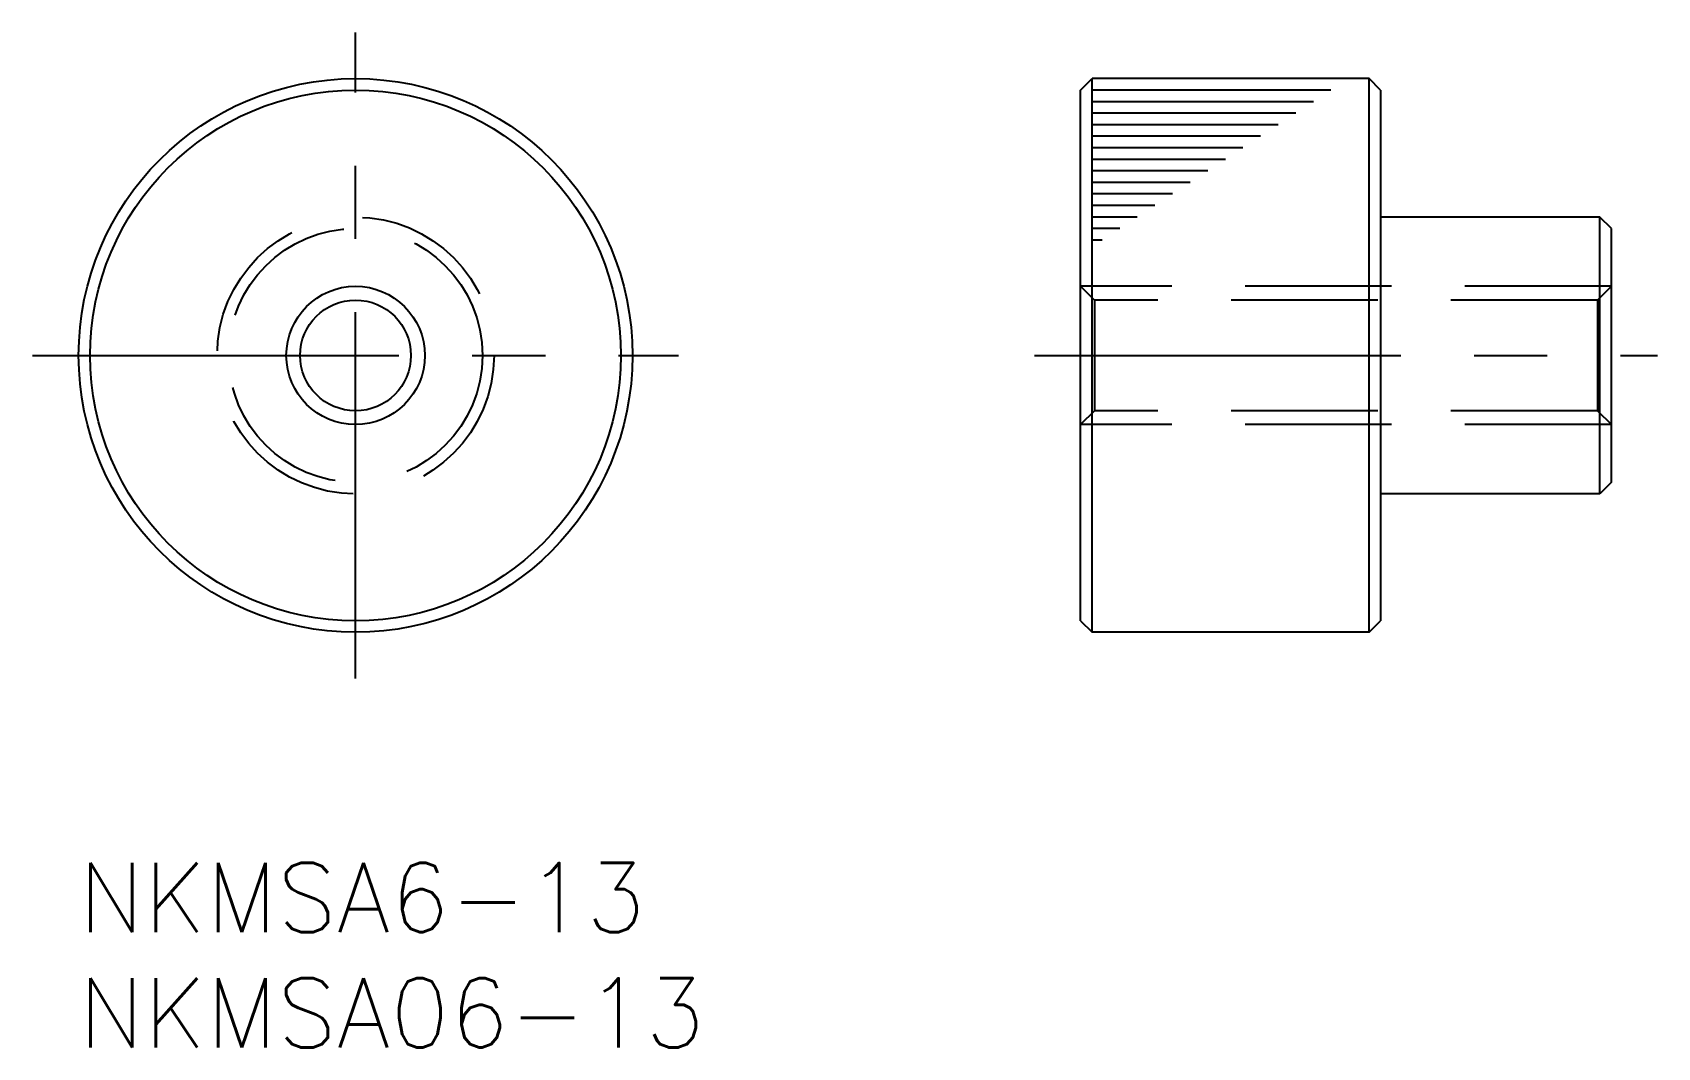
# Model space of a CAD drawing. Extents: x -2 to 68.4, y -8 to 36.
import ezdxf

# ---------------------------------------------------------------- set-up
doc = ezdxf.new("R2010")
doc.units = 0
doc.header["$LTSCALE"] = 0.5
doc.linetypes.add('CENTER', pattern=[50.8, 31.75, -6.35, 6.35, -6.35])
doc.linetypes.add('DASHED', pattern=[19.05, 12.7, -6.35])
for name, color, linetype in [('MSM_CENTER', 1, 'CENTER'), ('MSM_CONTINUOUS', 7, 'CONTINUOUS'), ('MSM_DASHED', 4, 'DASHED'), ('MSM_NARROW', 5, 'CONTINUOUS'), ('MSM_PART_NUMBER', 7, 'CONTINUOUS')]:
    doc.layers.add(name, color=color, linetype=linetype)
doc.styles.get("Standard").update_dxf_attribs({"font": 'txt.shx', "height": 3, "bigfont": 'bigfont.shx'})

# ---------------------------------------------------------------- blocks, each defined once
blk = doc.blocks.new('*U2')
at = {"layer": 'MSM_PART_NUMBER'}
blk.add_text('NKMSA6-13', height=3, dxfattribs=at).set_placement((0, -3))
blk = doc.blocks.new('*U3')
at = {"layer": 'MSM_PART_NUMBER'}
blk.add_text('NKMSA06-13', height=3, dxfattribs=at).set_placement((0, -8))

msp = doc.modelspace()

# ---------------------------------------------------------------- linework, layer by layer
at = {"layer": 'MSM_CENTER'}
for p, q in [((12, 8), (12, 36)), ((-2, 22), (26, 22)), ((41.421, 22), (68.421, 22))]:
    msp.add_line(p, q, dxfattribs=at)
at = {"layer": 'MSM_CONTINUOUS'}
for p, q in [((43.421, 33.5), (43.921, 34)), ((43.921, 10), (43.921, 34)), ((55.921, 34), (43.921, 34)), ((55.921, 10), (55.921, 34)), ((56.421, 33.5), (55.921, 34)), ((43.421, 10.5), (43.421, 33.5)), ((56.421, 33.5), (56.421, 10.5)), ((65.921, 28), (56.421, 28)), ((65.921, 16), (65.921, 28)), ((66.421, 27.5), (65.921, 28)), ((66.421, 16.5), (66.421, 27.5)), ((66.421, 16.5), (65.921, 16)), ((65.921, 16), (56.421, 16)), ((43.421, 10.5), (43.921, 10)), ((55.921, 10), (43.921, 10)), ((55.921, 10), (56.421, 10.5))]:
    msp.add_line(p, q, dxfattribs=at)
for radius in [12, 11.5, 2.4]:
    msp.add_circle((12, 22), radius, dxfattribs=at)
at = {"layer": 'MSM_DASHED'}
for p, q in [((66.421, 25), (43.421, 25)), ((44.021, 24.4), (43.421, 25)), ((65.821, 24.4), (66.421, 25)), ((44.021, 24.4), (44.021, 19.6)), ((65.821, 24.4), (44.021, 24.4)), ((65.821, 24.4), (65.821, 19.6)), ((44.021, 19.6), (43.421, 19)), ((65.821, 19.6), (44.021, 19.6)), ((65.821, 19.6), (66.421, 19)), ((66.421, 19), (43.421, 19))]:
    msp.add_line(p, q, dxfattribs=at)
for radius in [6, 5.5]:
    msp.add_circle((12, 22), radius, dxfattribs=at)
at = {"layer": 'MSM_NARROW'}
for p, q in [((54.271, 33.5), (43.921, 33.5)), ((53.508, 33), (43.921, 33)), ((52.745, 32.5), (43.921, 32.5)), ((51.982, 32), (43.921, 32)), ((51.219, 31.5), (43.921, 31.5)), ((50.456, 31), (43.921, 31)), ((49.693, 30.5), (43.921, 30.5)), ((48.93, 30), (43.921, 30)), ((48.167, 29.5), (43.921, 29.5)), ((47.404, 29), (43.921, 29)), ((46.641, 28.5), (43.921, 28.5)), ((45.878, 28), (43.921, 28)), ((45.115, 27.5), (43.921, 27.5)), ((44.352, 27), (43.921, 27))]:
    msp.add_line(p, q, dxfattribs=at)
msp.add_circle((12, 22), 3, dxfattribs=at)

# ---------------------------------------------------------------- block references
at = {"layer": 'MSM_CONTINUOUS'}
for name in ['*U2', '*U3']:
    msp.add_blockref(name, (0, 0), dxfattribs=at)

doc.saveas('drawing.dxf')
